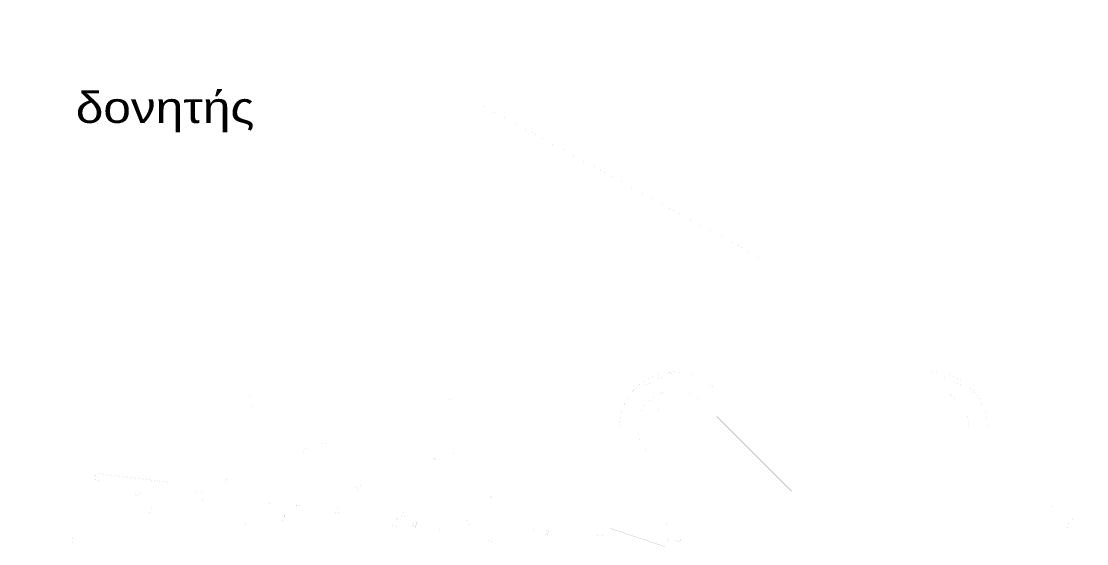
# Model space of a CAD drawing. Header units: millimetres. Extents: x -2171 to 1563, y -1758 to -1505.
# Drawn here: x 1364.482 to 1368.825, y -1598.944 to -1596.815 of the extents above; entities that cross this region are included whole.
import ezdxf

# ---------------------------------------------------------------- set-up
doc = ezdxf.new("R2010")
doc.units = ezdxf.units.MM
doc.linetypes.add('DOT', pattern=[0.025, 0, -0.025])
doc.layers.add('Tablet', color=150, linetype='Continuous', true_color=0x0180ff)
doc.styles.add('S2Arl419_b_1151_161', font='arial.ttf', dxfattribs={"width": 1.15091, "height": 0.041893})

msp = doc.modelspace()

# ---------------------------------------------------------------- linework, layer by layer
at = {"layer": 'Tablet', "color": 7, "const_width": 0.00006}
for points in [[(1367.2572, -1598.0527), (1367.2572, -1597.0402), (1367.3322, -1597.0402), (1367.3322, -1596.8902), (1367.2947, -1596.8902), (1367.2947, -1596.7402), (1367.4072, -1596.2902), (1367.4822, -1596.2902), (1367.5572, -1596.2902), (1367.6697, -1596.7402), (1367.6697, -1596.8902), (1367.6322, -1596.8902), (1367.6322, -1597.0402), (1367.7072, -1597.0402), (1367.7072, -1598.0527)], [(1367.3322, -1596.8902), (1367.3322, -1596.7402)], [(1367.6322, -1596.8902), (1367.3322, -1596.8902)], [(1367.3455, -1597.0402), (1367.3455, -1596.8902)], [(1367.3697, -1597.0402), (1367.3697, -1596.8902)], [(1367.4043, -1597.0402), (1367.4043, -1596.8902)], [(1367.4608, -1597.0402), (1367.4608, -1596.8902)], [(1367.5947, -1597.0402), (1367.5947, -1596.8902)], [(1367.6178, -1597.0402), (1367.6178, -1596.8902)], [(1367.2849, -1598.2402), (1367.2849, -1597.0402)], [(1367.3322, -1597.0402), (1367.3322, -1598.2402)], [(1367.6322, -1597.0402), (1367.3322, -1597.0402)], [(1367.6642, -1597.0402), (1367.6642, -1598.2402)], [(1366.9947, -1601.3935), (1366.9947, -1598.4685), (1366.9976, -1598.4392), (1367.0061, -1598.4111), (1367.02, -1598.3852), (1367.0386, -1598.3624), (1367.0613, -1598.3438), (1367.0873, -1598.3299), (1367.1154, -1598.3214), (1367.1447, -1598.3185), (1367.1739, -1598.3214), (1367.2021, -1598.3299), (1367.228, -1598.3438), (1367.2508, -1598.3624), (1367.7811, -1598.8928), (1367.8341, -1598.8397), (1367.3038, -1598.3094), (1367.2725, -1598.2833), (1367.237, -1598.2633), (1367.1985, -1598.25), (1367.1583, -1598.2439), (1367.1176, -1598.2451), (1367.0777, -1598.2537), (1367.0401, -1598.2693), (1367.0059, -1598.2914), (1366.9763, -1598.3193), (1366.9521, -1598.3521), (1366.9343, -1598.3887), (1366.9234, -1598.4279), (1366.9197, -1598.4685), (1366.9197, -1601.3935)], [(1368.4197, -1601.3935), (1368.4197, -1598.4685), (1368.4163, -1598.4294), (1368.4061, -1598.3915), (1368.3895, -1598.356), (1368.367, -1598.3239), (1368.3393, -1598.2961), (1368.3072, -1598.2736), (1368.2716, -1598.2571), (1368.2338, -1598.2469), (1368.1947, -1598.2435), (1367.1447, -1598.2435)], [(1367.3129, -1598.3185), (1368.1947, -1598.3185), (1368.2207, -1598.3208), (1368.246, -1598.3275), (1368.2697, -1598.3386), (1368.2911, -1598.3536), (1368.3096, -1598.3721), (1368.3246, -1598.3935), (1368.3356, -1598.4172), (1368.3424, -1598.4424), (1368.3447, -1598.4685), (1368.3447, -1601.3935)], [(1367.3322, -1598.3378), (1367.3322, -1598.3185)], [(1367.6642, -1598.3185), (1367.6642, -1598.6698)], [(1367.2572, -1598.9185), (1367.2572, -1598.8959), (1367.5159, -1599.1547), (1367.5689, -1599.1016), (1367.2572, -1598.7899), (1367.2572, -1598.3656), (1367.7072, -1598.8156), (1367.7072, -1598.9185)], [(1367.2572, -1598.7931), (1367.2572, -1598.3689)], [(1367.2849, -1598.8209), (1367.2849, -1598.3966)], [(1367.3322, -1598.8649), (1367.3322, -1598.4406)], [(1366.9856, -1598.6276), (1367.5159, -1599.1579), (1367.5689, -1599.1049), (1367.0386, -1598.5746), (1367.0233, -1598.5567), (1367.011, -1598.5366), (1367.002, -1598.5148), (1366.9965, -1598.492), (1366.9947, -1598.4685), (1366.9947, -1598.6367)], [(1367.6642, -1598.7726), (1367.6642, -1598.9185)], [(1366.9197, -1598.9185), (1364.4822, -1598.9185)], [(1367.2797, -1598.9185), (1366.9947, -1598.9185)], [(1367.2849, -1598.9269), (1367.2849, -1598.9237)], [(1368.3447, -1598.9185), (1367.3826, -1598.9185)], [(1370.8572, -1598.9185), (1368.4197, -1598.9185)]]:
    msp.add_lwpolyline(points, dxfattribs=at)
at = {"layer": 'Tablet', "color": 86, "const_width": 0.000045}
msp.add_lwpolyline([(1367.5197, -1597.7935), (1366.3572, -1597.156), (1365.9447, -1597.156)], dxfattribs=at)
at = {"layer": 'Tablet', "color": 86, "const_width": 0.00000375}
msp.add_lwpolyline([(1367.5009, -1597.7935), (1367.5013, -1597.7898), (1367.5024, -1597.7863), (1367.5093, -1597.7779), (1367.5125, -1597.7762), (1367.516, -1597.7751), (1367.5197, -1597.7747), (1367.5233, -1597.7751), (1367.5269, -1597.7762), (1367.5353, -1597.7831), (1367.537, -1597.7863), (1367.5381, -1597.7898), (1367.5384, -1597.7935), (1367.5381, -1597.7971), (1367.537, -1597.8007), (1367.5301, -1597.8091), (1367.5269, -1597.8108), (1367.5233, -1597.8119), (1367.5197, -1597.8122), (1367.516, -1597.8119), (1367.5125, -1597.8108), (1367.5041, -1597.8039), (1367.5024, -1597.8007), (1367.5013, -1597.7971), (1367.5009, -1597.7935)], close=True, dxfattribs=at)
at = {"layer": 'Tablet', "color": 150, "linetype": 'DOT', "const_width": 0.000075}
msp.add_lwpolyline([(1364.4822, -1599.5935), (1364.4822, -1597.831)], dxfattribs=at)
at = {"layer": 'Tablet', "color": 1, "const_width": 0.00006}
msp.add_lwpolyline([(1370.8572, -1598.056), (1367.7072, -1598.056), (1367.7072, -1598.2435), (1367.2572, -1598.2435), (1367.2572, -1598.056), (1364.4822, -1598.056)], dxfattribs=at)
at = {"layer": 'Tablet', "color": 7}
for points, const_width in [([(1366.977, -1598.3185), (1364.4822, -1598.3185), (1364.4822, -1598.2435), (1367.1447, -1598.2435)], 0.00006), ([(1368.3624, -1598.3185), (1370.8572, -1598.3185), (1370.8572, -1598.2435), (1368.1947, -1598.2435)], 0.00006), ([(1367.3129, -1598.3152), (1367.7072, -1598.3152), (1367.7072, -1598.7095)], 0.00006), ([(1364.6443, -1598.363), (1364.6448, -1598.3586), (1364.646, -1598.3543), (1364.6481, -1598.3505), (1364.6509, -1598.347), (1364.6543, -1598.3442), (1364.6582, -1598.3422), (1364.6624, -1598.3409), (1364.6668, -1598.3405), (1364.6712, -1598.3409), (1364.6754, -1598.3422), (1364.6793, -1598.3442), (1364.6827, -1598.347), (1364.6855, -1598.3505), (1364.6876, -1598.3543), (1364.6889, -1598.3586), (1364.6893, -1598.363), (1364.6889, -1598.3673), (1364.6876, -1598.3716), (1364.6855, -1598.3755), (1364.6827, -1598.3789), (1364.6793, -1598.3817), (1364.6754, -1598.3837), (1364.6712, -1598.385), (1364.6668, -1598.3855), (1364.6624, -1598.385), (1364.6582, -1598.3837), (1364.6543, -1598.3817), (1364.6509, -1598.3789), (1364.6481, -1598.3755), (1364.646, -1598.3716), (1364.6448, -1598.3673), (1364.6443, -1598.363)], 0.0000045), ([(1365.3943, -1598.363), (1365.3948, -1598.3586), (1365.396, -1598.3543), (1365.3981, -1598.3505), (1365.4009, -1598.347), (1365.4043, -1598.3442), (1365.4082, -1598.3422), (1365.4124, -1598.3409), (1365.4168, -1598.3405), (1365.4212, -1598.3409), (1365.4254, -1598.3422), (1365.4293, -1598.3442), (1365.4327, -1598.347), (1365.4355, -1598.3505), (1365.4376, -1598.3543), (1365.4389, -1598.3586), (1365.4393, -1598.363), (1365.4389, -1598.3673), (1365.4376, -1598.3716), (1365.4355, -1598.3755), (1365.4327, -1598.3789), (1365.4293, -1598.3817), (1365.4254, -1598.3837), (1365.4212, -1598.385), (1365.4168, -1598.3855), (1365.4124, -1598.385), (1365.4082, -1598.3837), (1365.4043, -1598.3817), (1365.4009, -1598.3789), (1365.3981, -1598.3755), (1365.396, -1598.3716), (1365.3948, -1598.3673), (1365.3943, -1598.363)], 0.0000045), ([(1366.1818, -1598.363), (1366.1823, -1598.3586), (1366.1835, -1598.3543), (1366.1856, -1598.3505), (1366.1884, -1598.347), (1366.1918, -1598.3442), (1366.1957, -1598.3422), (1366.1999, -1598.3409), (1366.2043, -1598.3405), (1366.2087, -1598.3409), (1366.2129, -1598.3422), (1366.2168, -1598.3442), (1366.2202, -1598.347), (1366.223, -1598.3505), (1366.2251, -1598.3543), (1366.2264, -1598.3586), (1366.2268, -1598.363), (1366.2264, -1598.3673), (1366.2251, -1598.3716), (1366.223, -1598.3755), (1366.2202, -1598.3789), (1366.2168, -1598.3817), (1366.2129, -1598.3837), (1366.2087, -1598.385), (1366.2043, -1598.3855), (1366.1999, -1598.385), (1366.1957, -1598.3837), (1366.1918, -1598.3817), (1366.1884, -1598.3789), (1366.1856, -1598.3755), (1366.1835, -1598.3716), (1366.1823, -1598.3673), (1366.1818, -1598.363)], 0.0000045), ([(1367.8065, -1598.4036), (1367.8073, -1598.3948), (1367.8099, -1598.3864), (1367.8141, -1598.3786), (1367.8197, -1598.3718), (1367.8265, -1598.3662), (1367.8343, -1598.362), (1367.8427, -1598.3594), (1367.8515, -1598.3586), (1367.8603, -1598.3594), (1367.8687, -1598.362), (1367.8765, -1598.3662), (1367.8833, -1598.3718), (1367.8889, -1598.3786), (1367.8931, -1598.3864), (1367.8956, -1598.3948), (1367.8965, -1598.4036), (1367.8956, -1598.4124), (1367.8931, -1598.4208), (1367.8889, -1598.4286), (1367.8833, -1598.4354), (1367.8765, -1598.441), (1367.8687, -1598.4452), (1367.8603, -1598.4477), (1367.8515, -1598.4486), (1367.8427, -1598.4477), (1367.8343, -1598.4452), (1367.8265, -1598.441), (1367.8197, -1598.4354), (1367.8141, -1598.4286), (1367.8099, -1598.4208), (1367.8073, -1598.4124), (1367.8065, -1598.4036)], 0.000009), ([(1367.0622, -1598.431), (1367.063, -1598.4222), (1367.0656, -1598.4138), (1367.0698, -1598.406), (1367.0754, -1598.3992), (1367.0822, -1598.3936), (1367.09, -1598.3894), (1367.0984, -1598.3869), (1367.1072, -1598.386), (1367.116, -1598.3869), (1367.1244, -1598.3894), (1367.1322, -1598.3936), (1367.139, -1598.3992), (1367.1446, -1598.406), (1367.1488, -1598.4138), (1367.1513, -1598.4222), (1367.1522, -1598.431), (1367.1513, -1598.4398), (1367.1488, -1598.4482), (1367.1446, -1598.456), (1367.139, -1598.4628), (1367.1322, -1598.4684), (1367.1244, -1598.4726), (1367.116, -1598.4751), (1367.1072, -1598.476), (1367.0984, -1598.4751), (1367.09, -1598.4726), (1367.0822, -1598.4684), (1367.0754, -1598.4628), (1367.0698, -1598.456), (1367.0656, -1598.4482), (1367.063, -1598.4398), (1367.0622, -1598.431)], 0.000009), ([(1368.1872, -1598.431), (1368.188, -1598.4222), (1368.1906, -1598.4138), (1368.1948, -1598.406), (1368.2004, -1598.3992), (1368.2072, -1598.3936), (1368.215, -1598.3894), (1368.2234, -1598.3869), (1368.2322, -1598.386), (1368.241, -1598.3869), (1368.2494, -1598.3894), (1368.2572, -1598.3936), (1368.264, -1598.3992), (1368.2696, -1598.406), (1368.2738, -1598.4138), (1368.2763, -1598.4222), (1368.2772, -1598.431), (1368.2763, -1598.4398), (1368.2738, -1598.4482), (1368.2696, -1598.456), (1368.264, -1598.4628), (1368.2572, -1598.4684), (1368.2494, -1598.4726), (1368.241, -1598.4751), (1368.2322, -1598.476), (1368.2234, -1598.4751), (1368.215, -1598.4726), (1368.2072, -1598.4684), (1368.2004, -1598.4628), (1368.1948, -1598.456), (1368.1906, -1598.4482), (1368.188, -1598.4398), (1368.1872, -1598.431)], 0.000009), ([(1367.0374, -1598.8268), (1367.0383, -1598.818), (1367.0409, -1598.8096), (1367.045, -1598.8018), (1367.0506, -1598.795), (1367.0574, -1598.7894), (1367.0652, -1598.7852), (1367.0737, -1598.7826), (1367.0824, -1598.7818), (1367.0912, -1598.7826), (1367.0997, -1598.7852), (1367.1074, -1598.7894), (1367.1143, -1598.795), (1367.1199, -1598.8018), (1367.124, -1598.8096), (1367.1266, -1598.818), (1367.1274, -1598.8268), (1367.1266, -1598.8356), (1367.124, -1598.844), (1367.1199, -1598.8518), (1367.1143, -1598.8586), (1367.1074, -1598.8642), (1367.0997, -1598.8683), (1367.0912, -1598.8709), (1367.0824, -1598.8718), (1367.0737, -1598.8709), (1367.0652, -1598.8683), (1367.0574, -1598.8642), (1367.0506, -1598.8586), (1367.045, -1598.8518), (1367.0409, -1598.844), (1367.0383, -1598.8356), (1367.0374, -1598.8268)], 0.000009), ([(1368.2078, -1598.8268), (1368.2087, -1598.818), (1368.2112, -1598.8096), (1368.2154, -1598.8018), (1368.221, -1598.795), (1368.2278, -1598.7894), (1368.2356, -1598.7852), (1368.244, -1598.7826), (1368.2528, -1598.7818), (1368.2616, -1598.7826), (1368.27, -1598.7852), (1368.2778, -1598.7894), (1368.2846, -1598.795), (1368.2902, -1598.8018), (1368.2944, -1598.8096), (1368.2969, -1598.818), (1368.2978, -1598.8268), (1368.2969, -1598.8356), (1368.2944, -1598.844), (1368.2902, -1598.8518), (1368.2846, -1598.8586), (1368.2778, -1598.8642), (1368.27, -1598.8683), (1368.2616, -1598.8709), (1368.2528, -1598.8718), (1368.244, -1598.8709), (1368.2356, -1598.8683), (1368.2278, -1598.8642), (1368.221, -1598.8586), (1368.2154, -1598.8518), (1368.2112, -1598.844), (1368.2087, -1598.8356), (1368.2078, -1598.8268)], 0.000009), ([(1364.6443, -1598.874), (1364.6448, -1598.8784), (1364.646, -1598.8826), (1364.6481, -1598.8865), (1364.6509, -1598.8899), (1364.6543, -1598.8927), (1364.6582, -1598.8948), (1364.6624, -1598.8961), (1364.6668, -1598.8965), (1364.6712, -1598.8961), (1364.6754, -1598.8948), (1364.6793, -1598.8927), (1364.6827, -1598.8899), (1364.6855, -1598.8865), (1364.6876, -1598.8826), (1364.6889, -1598.8784), (1364.6893, -1598.874), (1364.6889, -1598.8696), (1364.6876, -1598.8654), (1364.6855, -1598.8615), (1364.6827, -1598.8581), (1364.6793, -1598.8553), (1364.6754, -1598.8532), (1364.6712, -1598.852), (1364.6668, -1598.8515), (1364.6624, -1598.852), (1364.6582, -1598.8532), (1364.6543, -1598.8553), (1364.6509, -1598.8581), (1364.6481, -1598.8615), (1364.646, -1598.8654), (1364.6448, -1598.8696), (1364.6443, -1598.874)], 0.0000045), ([(1365.3943, -1598.874), (1365.3948, -1598.8784), (1365.396, -1598.8826), (1365.3981, -1598.8865), (1365.4009, -1598.8899), (1365.4043, -1598.8927), (1365.4082, -1598.8948), (1365.4124, -1598.8961), (1365.4168, -1598.8965), (1365.4212, -1598.8961), (1365.4254, -1598.8948), (1365.4293, -1598.8927), (1365.4327, -1598.8899), (1365.4355, -1598.8865), (1365.4376, -1598.8826), (1365.4389, -1598.8784), (1365.4393, -1598.874), (1365.4389, -1598.8696), (1365.4376, -1598.8654), (1365.4355, -1598.8615), (1365.4327, -1598.8581), (1365.4293, -1598.8553), (1365.4254, -1598.8532), (1365.4212, -1598.852), (1365.4168, -1598.8515), (1365.4124, -1598.852), (1365.4082, -1598.8532), (1365.4043, -1598.8553), (1365.4009, -1598.8581), (1365.3981, -1598.8615), (1365.396, -1598.8654), (1365.3948, -1598.8696), (1365.3943, -1598.874)], 0.0000045), ([(1366.1818, -1598.874), (1366.1823, -1598.8784), (1366.1835, -1598.8826), (1366.1856, -1598.8865), (1366.1884, -1598.8899), (1366.1918, -1598.8927), (1366.1957, -1598.8948), (1366.1999, -1598.8961), (1366.2043, -1598.8965), (1366.2087, -1598.8961), (1366.2129, -1598.8948), (1366.2168, -1598.8927), (1366.2202, -1598.8899), (1366.223, -1598.8865), (1366.2251, -1598.8826), (1366.2264, -1598.8784), (1366.2268, -1598.874), (1366.2264, -1598.8696), (1366.2251, -1598.8654), (1366.223, -1598.8615), (1366.2202, -1598.8581), (1366.2168, -1598.8553), (1366.2129, -1598.8532), (1366.2087, -1598.852), (1366.2043, -1598.8515), (1366.1999, -1598.852), (1366.1957, -1598.8532), (1366.1918, -1598.8553), (1366.1884, -1598.8581), (1366.1856, -1598.8615), (1366.1835, -1598.8654), (1366.1823, -1598.8696), (1366.1818, -1598.874)], 0.0000045)]:
    msp.add_lwpolyline(points, close=True, dxfattribs=dict(at, const_width=const_width))
at = {"layer": 'Tablet', "color": 8, "const_width": 0.000045}
for points in [[(1367.4072, -1599.031), (1367.1822, -1598.881), (1367.1072, -1598.9185), (1367.1072, -1598.956), (1366.8822, -1598.881), (1366.8072, -1598.8435), (1366.7322, -1598.806), (1366.5072, -1598.731), (1366.3947, -1598.6185), (1366.3197, -1598.5435), (1366.1322, -1598.5435), (1366.0197, -1598.506), (1365.7197, -1598.506), (1365.6072, -1598.4685), (1365.3072, -1598.581), (1365.2697, -1598.581), (1365.1947, -1598.581), (1365.0822, -1598.6935), (1364.7822, -1598.656), (1364.7072, -1598.7685), (1364.6322, -1598.656), (1364.4822, -1598.6185), (1364.4822, -1599.181)], [(1365.7188, -1598.5122), (1365.7008, -1598.5337)], [(1365.7232, -1598.5357), (1365.7008, -1598.5337)], [(1365.7188, -1598.5122), (1365.7232, -1598.5357)], [(1365.6474, -1598.5547), (1365.6212, -1598.5647)], [(1365.6398, -1598.5773), (1365.6212, -1598.5647)], [(1365.6474, -1598.5547), (1365.6398, -1598.5773)], [(1365.9878, -1598.5357), (1365.9697, -1598.5572)], [(1365.9922, -1598.5592), (1365.9697, -1598.5572)], [(1365.9878, -1598.5357), (1365.9922, -1598.5592)], [(1366.2568, -1598.5592), (1366.2387, -1598.5808)], [(1366.2568, -1598.5592), (1366.2611, -1598.5827)], [(1366.1863, -1598.5847), (1366.1601, -1598.5948)], [(1366.1787, -1598.6073), (1366.1601, -1598.5948)], [(1366.1863, -1598.5847), (1366.1787, -1598.6073)], [(1366.2611, -1598.5827), (1366.2387, -1598.5808)], [(1368.8322, -1598.581), (1368.6072, -1598.881), (1368.5697, -1598.9185), (1368.3822, -1598.956)], [(1364.7858, -1598.6682), (1364.7777, -1598.6628)], [(1364.8069, -1598.6591), (1364.7837, -1598.6832)], [(1364.7896, -1598.6569), (1364.7858, -1598.6682)], [(1364.8138, -1598.6599), (1364.8171, -1598.6883)], [(1364.8171, -1598.6883), (1364.7837, -1598.6832)], [(1365.3323, -1598.6756), (1365.3061, -1598.6857)], [(1365.3247, -1598.6983), (1365.3061, -1598.6857)], [(1365.3323, -1598.6756), (1365.3247, -1598.6983)], [(1365.8712, -1598.7056), (1365.845, -1598.7157)], [(1365.8712, -1598.7056), (1365.8636, -1598.7283)], [(1364.964, -1598.7236), (1364.9459, -1598.7452)], [(1364.9683, -1598.7471), (1364.9459, -1598.7452)], [(1364.964, -1598.7236), (1364.9683, -1598.7471)], [(1365.2132, -1598.7148), (1365.184, -1598.7452)], [(1365.2173, -1598.7504), (1365.184, -1598.7452)], [(1365.2132, -1598.7148), (1365.2173, -1598.7504)], [(1365.2329, -1598.7472), (1365.2149, -1598.7687)], [(1365.2329, -1598.7472), (1365.2373, -1598.7707)], [(1365.8636, -1598.7283), (1365.845, -1598.7157)], [(1366.4102, -1598.7357), (1366.3839, -1598.7457)], [(1366.4026, -1598.7583), (1366.3839, -1598.7457)], [(1366.4102, -1598.7357), (1366.4026, -1598.7583)], [(1365.2373, -1598.7707), (1365.2149, -1598.7687)], [(1365.5019, -1598.7707), (1365.4838, -1598.7922)], [(1365.5062, -1598.7942), (1365.4838, -1598.7922)], [(1365.5019, -1598.7707), (1365.5062, -1598.7942)], [(1365.6134, -1598.7769), (1365.5842, -1598.8073)], [(1365.6134, -1598.7769), (1365.6175, -1598.8125)], [(1365.7709, -1598.7942), (1365.7528, -1598.8158)], [(1365.7709, -1598.7942), (1365.7752, -1598.8177)], [(1368.6819, -1598.7945), (1368.6726, -1598.7937)], [(1368.6799, -1598.784), (1368.6819, -1598.7945)], [(1365.0172, -1598.7966), (1364.991, -1598.8066)], [(1365.0096, -1598.8192), (1364.991, -1598.8066)], [(1365.0172, -1598.7966), (1365.0096, -1598.8192)], [(1365.5562, -1598.8266), (1365.5299, -1598.8367)], [(1365.5486, -1598.8492), (1365.5299, -1598.8367)], [(1365.5562, -1598.8266), (1365.5486, -1598.8492)], [(1365.6175, -1598.8125), (1365.5842, -1598.8073)], [(1365.7752, -1598.8177), (1365.7528, -1598.8158)], [(1366.0399, -1598.8178), (1366.0218, -1598.8393)], [(1366.0399, -1598.8178), (1366.0442, -1598.8413)], [(1366.0136, -1598.8389), (1365.9844, -1598.8694)], [(1366.0177, -1598.8746), (1365.9844, -1598.8694)], [(1366.0136, -1598.8389), (1366.0177, -1598.8746)], [(1366.0442, -1598.8413), (1366.0218, -1598.8393)], [(1366.0951, -1598.8566), (1366.0688, -1598.8667)], [(1366.0875, -1598.8793), (1366.0688, -1598.8667)], [(1366.0951, -1598.8566), (1366.0875, -1598.8793)], [(1366.3088, -1598.8413), (1366.2907, -1598.8628)], [(1366.3132, -1598.8648), (1366.2907, -1598.8628)], [(1366.3088, -1598.8413), (1366.3132, -1598.8648)], [(1366.5778, -1598.8648), (1366.5597, -1598.8864)], [(1366.5778, -1598.8648), (1366.5821, -1598.8883)], [(1368.7654, -1598.8461), (1368.7362, -1598.8765)], [(1368.7695, -1598.8817), (1368.7362, -1598.8765)], [(1368.7654, -1598.8461), (1368.7695, -1598.8817)], [(1364.7022, -1598.9175), (1364.6759, -1598.9276)], [(1364.7022, -1598.9175), (1364.6946, -1598.9402)], [(1366.4138, -1598.901), (1366.3846, -1598.9314)], [(1366.4138, -1598.901), (1366.418, -1598.9366)], [(1366.5821, -1598.8883), (1366.5597, -1598.8864)], [(1366.634, -1598.8867), (1366.6078, -1598.8967)], [(1366.6264, -1598.9093), (1366.6078, -1598.8967)], [(1366.634, -1598.8867), (1366.6264, -1598.9093)], [(1366.8468, -1598.8884), (1366.8287, -1598.9099)], [(1366.8511, -1598.9119), (1366.8287, -1598.9099)], [(1366.8468, -1598.8884), (1366.8511, -1598.9119)], [(1367.1124, -1598.9159), (1367.1072, -1598.9221)], [(1367.1161, -1598.914), (1367.1201, -1598.9354)], [(1367.1729, -1598.9167), (1367.1467, -1598.9268)], [(1367.1729, -1598.9167), (1367.1653, -1598.9393)], [(1364.6946, -1598.9402), (1364.6759, -1598.9276)], [(1366.418, -1598.9366), (1366.3846, -1598.9314)], [(1367.1201, -1598.9354), (1367.1072, -1598.9343)], [(1367.1653, -1598.9393), (1367.1467, -1598.9268)]]:
    msp.add_lwpolyline(points, dxfattribs=at)

# ---------------------------------------------------------------- texts
at = {"color": 86, "style": 'S2Arl419_b_1151_161', "width": 1.15091}
msp.add_text('δονητής', height=0.12568, dxfattribs=at).set_placement((1364.7041, -1597.2293))

doc.saveas('drawing.dxf')
